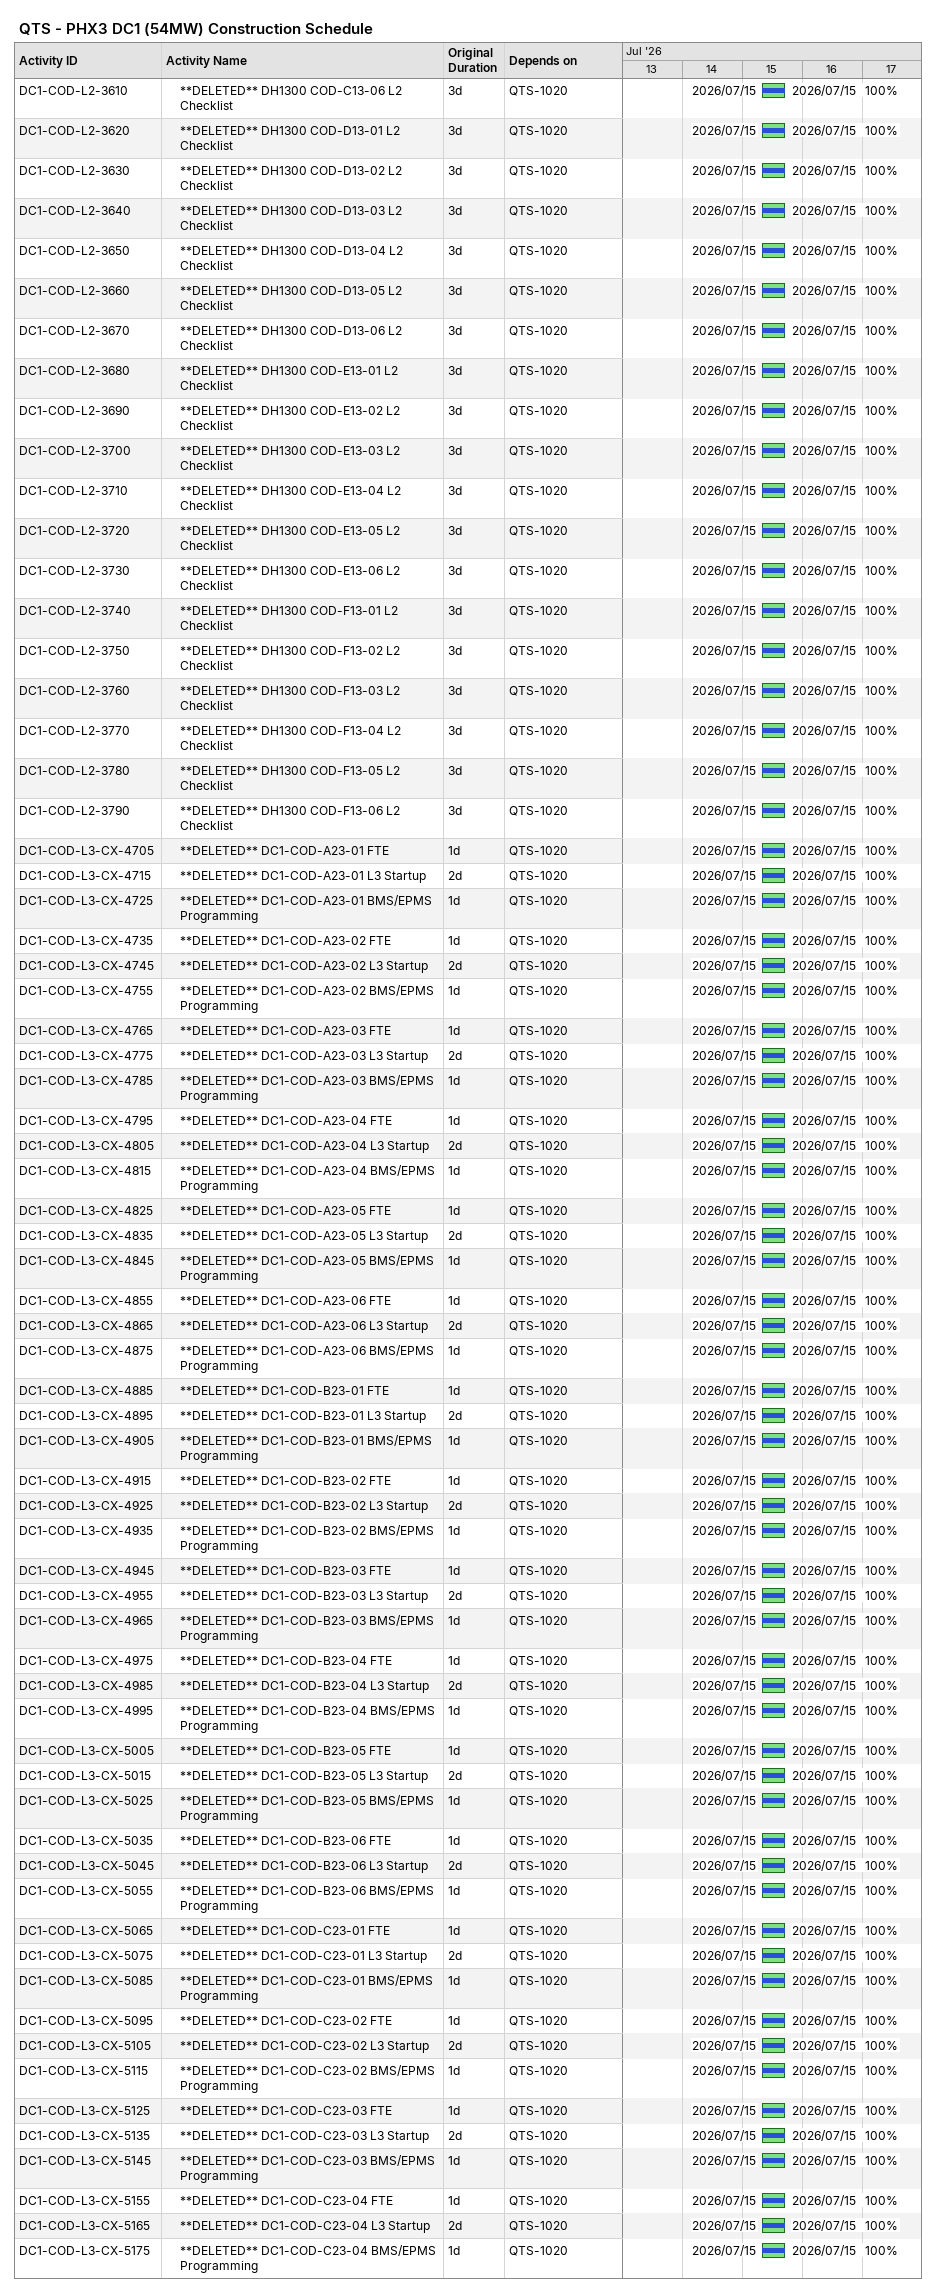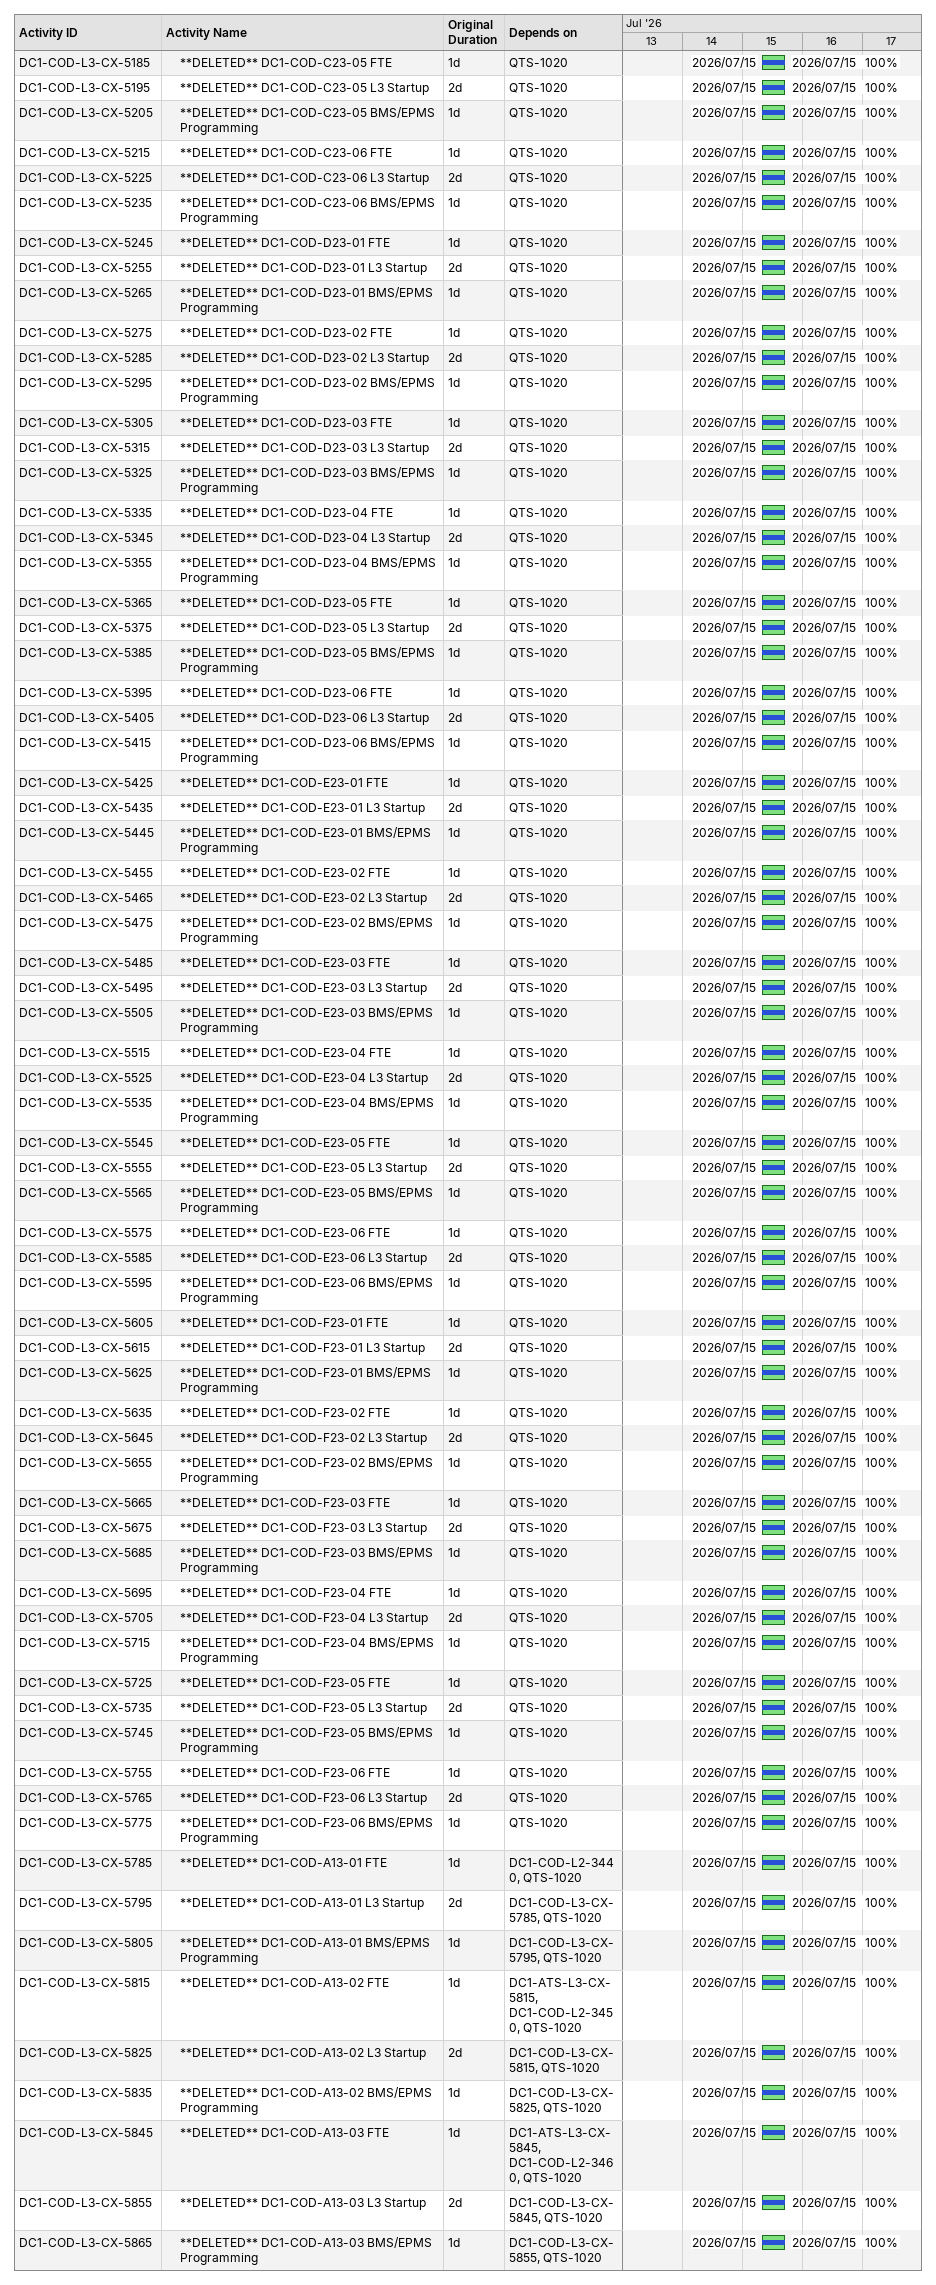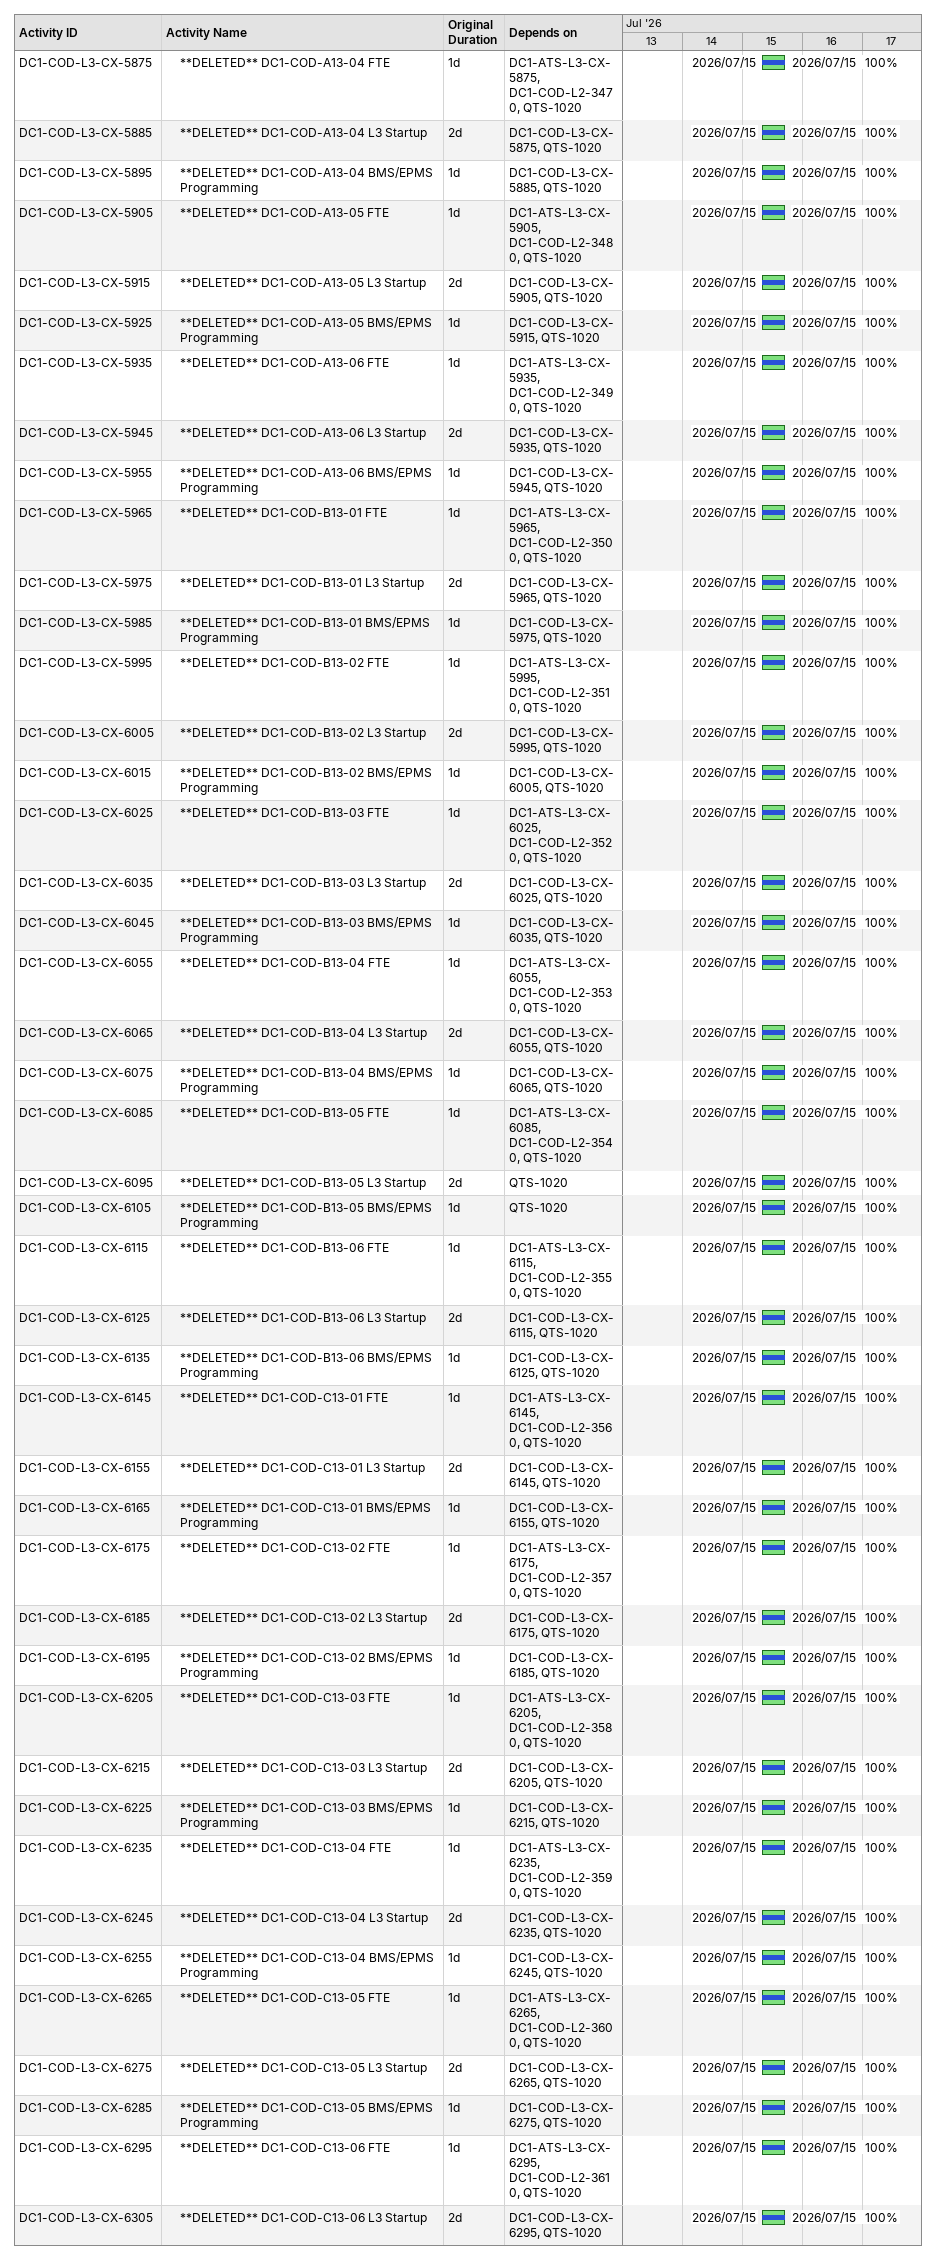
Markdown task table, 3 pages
QTS - PHX3 DC1 (54MW) Construction Schedule

| ID | Level | Task | Original duration | Start | Finish | Predecessors | % complete |
|---|---|---|---|---|---|---|---|
| DC1-COD-L2-3610 | 2 | **DELETED** DH1300 COD-C13-06 L2 Checklist | 3d | 2026-07-15 | 2026-07-15 | QTS-1020 | 100 |
| DC1-COD-L2-3620 | 2 | **DELETED** DH1300 COD-D13-01 L2 Checklist | 3d | 2026-07-15 | 2026-07-15 | QTS-1020 | 100 |
| DC1-COD-L2-3630 | 2 | **DELETED** DH1300 COD-D13-02 L2 Checklist | 3d | 2026-07-15 | 2026-07-15 | QTS-1020 | 100 |
| DC1-COD-L2-3640 | 2 | **DELETED** DH1300 COD-D13-03 L2 Checklist | 3d | 2026-07-15 | 2026-07-15 | QTS-1020 | 100 |
| DC1-COD-L2-3650 | 2 | **DELETED** DH1300 COD-D13-04 L2 Checklist | 3d | 2026-07-15 | 2026-07-15 | QTS-1020 | 100 |
| DC1-COD-L2-3660 | 2 | **DELETED** DH1300 COD-D13-05 L2 Checklist | 3d | 2026-07-15 | 2026-07-15 | QTS-1020 | 100 |
| DC1-COD-L2-3670 | 2 | **DELETED** DH1300 COD-D13-06 L2 Checklist | 3d | 2026-07-15 | 2026-07-15 | QTS-1020 | 100 |
| DC1-COD-L2-3680 | 2 | **DELETED** DH1300 COD-E13-01 L2 Checklist | 3d | 2026-07-15 | 2026-07-15 | QTS-1020 | 100 |
| DC1-COD-L2-3690 | 2 | **DELETED** DH1300 COD-E13-02 L2 Checklist | 3d | 2026-07-15 | 2026-07-15 | QTS-1020 | 100 |
| DC1-COD-L2-3700 | 2 | **DELETED** DH1300 COD-E13-03 L2 Checklist | 3d | 2026-07-15 | 2026-07-15 | QTS-1020 | 100 |
| DC1-COD-L2-3710 | 2 | **DELETED** DH1300 COD-E13-04 L2 Checklist | 3d | 2026-07-15 | 2026-07-15 | QTS-1020 | 100 |
| DC1-COD-L2-3720 | 2 | **DELETED** DH1300 COD-E13-05 L2 Checklist | 3d | 2026-07-15 | 2026-07-15 | QTS-1020 | 100 |
| DC1-COD-L2-3730 | 2 | **DELETED** DH1300 COD-E13-06 L2 Checklist | 3d | 2026-07-15 | 2026-07-15 | QTS-1020 | 100 |
| DC1-COD-L2-3740 | 2 | **DELETED** DH1300 COD-F13-01 L2 Checklist | 3d | 2026-07-15 | 2026-07-15 | QTS-1020 | 100 |
| DC1-COD-L2-3750 | 2 | **DELETED** DH1300 COD-F13-02 L2 Checklist | 3d | 2026-07-15 | 2026-07-15 | QTS-1020 | 100 |
| DC1-COD-L2-3760 | 2 | **DELETED** DH1300 COD-F13-03 L2 Checklist | 3d | 2026-07-15 | 2026-07-15 | QTS-1020 | 100 |
| DC1-COD-L2-3770 | 2 | **DELETED** DH1300 COD-F13-04 L2 Checklist | 3d | 2026-07-15 | 2026-07-15 | QTS-1020 | 100 |
| DC1-COD-L2-3780 | 2 | **DELETED** DH1300 COD-F13-05 L2 Checklist | 3d | 2026-07-15 | 2026-07-15 | QTS-1020 | 100 |
| DC1-COD-L2-3790 | 2 | **DELETED** DH1300 COD-F13-06 L2 Checklist | 3d | 2026-07-15 | 2026-07-15 | QTS-1020 | 100 |
| DC1-COD-L3-CX-4705 | 2 | **DELETED** DC1-COD-A23-01 FTE | 1d | 2026-07-15 | 2026-07-15 | QTS-1020 | 100 |
| DC1-COD-L3-CX-4715 | 2 | **DELETED** DC1-COD-A23-01 L3 Startup | 2d | 2026-07-15 | 2026-07-15 | QTS-1020 | 100 |
| DC1-COD-L3-CX-4725 | 2 | **DELETED** DC1-COD-A23-01 BMS/EPMS Programming | 1d | 2026-07-15 | 2026-07-15 | QTS-1020 | 100 |
| DC1-COD-L3-CX-4735 | 2 | **DELETED** DC1-COD-A23-02 FTE | 1d | 2026-07-15 | 2026-07-15 | QTS-1020 | 100 |
| DC1-COD-L3-CX-4745 | 2 | **DELETED** DC1-COD-A23-02 L3 Startup | 2d | 2026-07-15 | 2026-07-15 | QTS-1020 | 100 |
| DC1-COD-L3-CX-4755 | 2 | **DELETED** DC1-COD-A23-02 BMS/EPMS Programming | 1d | 2026-07-15 | 2026-07-15 | QTS-1020 | 100 |
| DC1-COD-L3-CX-4765 | 2 | **DELETED** DC1-COD-A23-03 FTE | 1d | 2026-07-15 | 2026-07-15 | QTS-1020 | 100 |
| DC1-COD-L3-CX-4775 | 2 | **DELETED** DC1-COD-A23-03 L3 Startup | 2d | 2026-07-15 | 2026-07-15 | QTS-1020 | 100 |
| DC1-COD-L3-CX-4785 | 2 | **DELETED** DC1-COD-A23-03 BMS/EPMS Programming | 1d | 2026-07-15 | 2026-07-15 | QTS-1020 | 100 |
| DC1-COD-L3-CX-4795 | 2 | **DELETED** DC1-COD-A23-04 FTE | 1d | 2026-07-15 | 2026-07-15 | QTS-1020 | 100 |
| DC1-COD-L3-CX-4805 | 2 | **DELETED** DC1-COD-A23-04 L3 Startup | 2d | 2026-07-15 | 2026-07-15 | QTS-1020 | 100 |
| DC1-COD-L3-CX-4815 | 2 | **DELETED** DC1-COD-A23-04 BMS/EPMS Programming | 1d | 2026-07-15 | 2026-07-15 | QTS-1020 | 100 |
| DC1-COD-L3-CX-4825 | 2 | **DELETED** DC1-COD-A23-05 FTE | 1d | 2026-07-15 | 2026-07-15 | QTS-1020 | 100 |
| DC1-COD-L3-CX-4835 | 2 | **DELETED** DC1-COD-A23-05 L3 Startup | 2d | 2026-07-15 | 2026-07-15 | QTS-1020 | 100 |
| DC1-COD-L3-CX-4845 | 2 | **DELETED** DC1-COD-A23-05 BMS/EPMS Programming | 1d | 2026-07-15 | 2026-07-15 | QTS-1020 | 100 |
| DC1-COD-L3-CX-4855 | 2 | **DELETED** DC1-COD-A23-06 FTE | 1d | 2026-07-15 | 2026-07-15 | QTS-1020 | 100 |
| DC1-COD-L3-CX-4865 | 2 | **DELETED** DC1-COD-A23-06 L3 Startup | 2d | 2026-07-15 | 2026-07-15 | QTS-1020 | 100 |
| DC1-COD-L3-CX-4875 | 2 | **DELETED** DC1-COD-A23-06 BMS/EPMS Programming | 1d | 2026-07-15 | 2026-07-15 | QTS-1020 | 100 |
| DC1-COD-L3-CX-4885 | 2 | **DELETED** DC1-COD-B23-01 FTE | 1d | 2026-07-15 | 2026-07-15 | QTS-1020 | 100 |
| DC1-COD-L3-CX-4895 | 2 | **DELETED** DC1-COD-B23-01 L3 Startup | 2d | 2026-07-15 | 2026-07-15 | QTS-1020 | 100 |
| DC1-COD-L3-CX-4905 | 2 | **DELETED** DC1-COD-B23-01 BMS/EPMS Programming | 1d | 2026-07-15 | 2026-07-15 | QTS-1020 | 100 |
| DC1-COD-L3-CX-4915 | 2 | **DELETED** DC1-COD-B23-02 FTE | 1d | 2026-07-15 | 2026-07-15 | QTS-1020 | 100 |
| DC1-COD-L3-CX-4925 | 2 | **DELETED** DC1-COD-B23-02 L3 Startup | 2d | 2026-07-15 | 2026-07-15 | QTS-1020 | 100 |
| DC1-COD-L3-CX-4935 | 2 | **DELETED** DC1-COD-B23-02 BMS/EPMS Programming | 1d | 2026-07-15 | 2026-07-15 | QTS-1020 | 100 |
| DC1-COD-L3-CX-4945 | 2 | **DELETED** DC1-COD-B23-03 FTE | 1d | 2026-07-15 | 2026-07-15 | QTS-1020 | 100 |
| DC1-COD-L3-CX-4955 | 2 | **DELETED** DC1-COD-B23-03 L3 Startup | 2d | 2026-07-15 | 2026-07-15 | QTS-1020 | 100 |
| DC1-COD-L3-CX-4965 | 2 | **DELETED** DC1-COD-B23-03 BMS/EPMS Programming | 1d | 2026-07-15 | 2026-07-15 | QTS-1020 | 100 |
| DC1-COD-L3-CX-4975 | 2 | **DELETED** DC1-COD-B23-04 FTE | 1d | 2026-07-15 | 2026-07-15 | QTS-1020 | 100 |
| DC1-COD-L3-CX-4985 | 2 | **DELETED** DC1-COD-B23-04 L3 Startup | 2d | 2026-07-15 | 2026-07-15 | QTS-1020 | 100 |
| DC1-COD-L3-CX-4995 | 2 | **DELETED** DC1-COD-B23-04 BMS/EPMS Programming | 1d | 2026-07-15 | 2026-07-15 | QTS-1020 | 100 |
| DC1-COD-L3-CX-5005 | 2 | **DELETED** DC1-COD-B23-05 FTE | 1d | 2026-07-15 | 2026-07-15 | QTS-1020 | 100 |
| DC1-COD-L3-CX-5015 | 2 | **DELETED** DC1-COD-B23-05 L3 Startup | 2d | 2026-07-15 | 2026-07-15 | QTS-1020 | 100 |
| DC1-COD-L3-CX-5025 | 2 | **DELETED** DC1-COD-B23-05 BMS/EPMS Programming | 1d | 2026-07-15 | 2026-07-15 | QTS-1020 | 100 |
| DC1-COD-L3-CX-5035 | 2 | **DELETED** DC1-COD-B23-06 FTE | 1d | 2026-07-15 | 2026-07-15 | QTS-1020 | 100 |
| DC1-COD-L3-CX-5045 | 2 | **DELETED** DC1-COD-B23-06 L3 Startup | 2d | 2026-07-15 | 2026-07-15 | QTS-1020 | 100 |
| DC1-COD-L3-CX-5055 | 2 | **DELETED** DC1-COD-B23-06 BMS/EPMS Programming | 1d | 2026-07-15 | 2026-07-15 | QTS-1020 | 100 |
| DC1-COD-L3-CX-5065 | 2 | **DELETED** DC1-COD-C23-01 FTE | 1d | 2026-07-15 | 2026-07-15 | QTS-1020 | 100 |
| DC1-COD-L3-CX-5075 | 2 | **DELETED** DC1-COD-C23-01 L3 Startup | 2d | 2026-07-15 | 2026-07-15 | QTS-1020 | 100 |
| DC1-COD-L3-CX-5085 | 2 | **DELETED** DC1-COD-C23-01 BMS/EPMS Programming | 1d | 2026-07-15 | 2026-07-15 | QTS-1020 | 100 |
| DC1-COD-L3-CX-5095 | 2 | **DELETED** DC1-COD-C23-02 FTE | 1d | 2026-07-15 | 2026-07-15 | QTS-1020 | 100 |
| DC1-COD-L3-CX-5105 | 2 | **DELETED** DC1-COD-C23-02 L3 Startup | 2d | 2026-07-15 | 2026-07-15 | QTS-1020 | 100 |
| DC1-COD-L3-CX-5115 | 2 | **DELETED** DC1-COD-C23-02 BMS/EPMS Programming | 1d | 2026-07-15 | 2026-07-15 | QTS-1020 | 100 |
| DC1-COD-L3-CX-5125 | 2 | **DELETED** DC1-COD-C23-03 FTE | 1d | 2026-07-15 | 2026-07-15 | QTS-1020 | 100 |
| DC1-COD-L3-CX-5135 | 2 | **DELETED** DC1-COD-C23-03 L3 Startup | 2d | 2026-07-15 | 2026-07-15 | QTS-1020 | 100 |
| DC1-COD-L3-CX-5145 | 2 | **DELETED** DC1-COD-C23-03 BMS/EPMS Programming | 1d | 2026-07-15 | 2026-07-15 | QTS-1020 | 100 |
| DC1-COD-L3-CX-5155 | 2 | **DELETED** DC1-COD-C23-04 FTE | 1d | 2026-07-15 | 2026-07-15 | QTS-1020 | 100 |
| DC1-COD-L3-CX-5165 | 2 | **DELETED** DC1-COD-C23-04 L3 Startup | 2d | 2026-07-15 | 2026-07-15 | QTS-1020 | 100 |
| DC1-COD-L3-CX-5175 | 2 | **DELETED** DC1-COD-C23-04 BMS/EPMS Programming | 1d | 2026-07-15 | 2026-07-15 | QTS-1020 | 100 |
| DC1-COD-L3-CX-5185 | 2 | **DELETED** DC1-COD-C23-05 FTE | 1d | 2026-07-15 | 2026-07-15 | QTS-1020 | 100 |
| DC1-COD-L3-CX-5195 | 2 | **DELETED** DC1-COD-C23-05 L3 Startup | 2d | 2026-07-15 | 2026-07-15 | QTS-1020 | 100 |
| DC1-COD-L3-CX-5205 | 2 | **DELETED** DC1-COD-C23-05 BMS/EPMS Programming | 1d | 2026-07-15 | 2026-07-15 | QTS-1020 | 100 |
| DC1-COD-L3-CX-5215 | 2 | **DELETED** DC1-COD-C23-06 FTE | 1d | 2026-07-15 | 2026-07-15 | QTS-1020 | 100 |
| DC1-COD-L3-CX-5225 | 2 | **DELETED** DC1-COD-C23-06 L3 Startup | 2d | 2026-07-15 | 2026-07-15 | QTS-1020 | 100 |
| DC1-COD-L3-CX-5235 | 2 | **DELETED** DC1-COD-C23-06 BMS/EPMS Programming | 1d | 2026-07-15 | 2026-07-15 | QTS-1020 | 100 |
| DC1-COD-L3-CX-5245 | 2 | **DELETED** DC1-COD-D23-01 FTE | 1d | 2026-07-15 | 2026-07-15 | QTS-1020 | 100 |
| DC1-COD-L3-CX-5255 | 2 | **DELETED** DC1-COD-D23-01 L3 Startup | 2d | 2026-07-15 | 2026-07-15 | QTS-1020 | 100 |
| DC1-COD-L3-CX-5265 | 2 | **DELETED** DC1-COD-D23-01 BMS/EPMS Programming | 1d | 2026-07-15 | 2026-07-15 | QTS-1020 | 100 |
| DC1-COD-L3-CX-5275 | 2 | **DELETED** DC1-COD-D23-02 FTE | 1d | 2026-07-15 | 2026-07-15 | QTS-1020 | 100 |
| DC1-COD-L3-CX-5285 | 2 | **DELETED** DC1-COD-D23-02 L3 Startup | 2d | 2026-07-15 | 2026-07-15 | QTS-1020 | 100 |
| DC1-COD-L3-CX-5295 | 2 | **DELETED** DC1-COD-D23-02 BMS/EPMS Programming | 1d | 2026-07-15 | 2026-07-15 | QTS-1020 | 100 |
| DC1-COD-L3-CX-5305 | 2 | **DELETED** DC1-COD-D23-03 FTE | 1d | 2026-07-15 | 2026-07-15 | QTS-1020 | 100 |
| DC1-COD-L3-CX-5315 | 2 | **DELETED** DC1-COD-D23-03 L3 Startup | 2d | 2026-07-15 | 2026-07-15 | QTS-1020 | 100 |
| DC1-COD-L3-CX-5325 | 2 | **DELETED** DC1-COD-D23-03 BMS/EPMS Programming | 1d | 2026-07-15 | 2026-07-15 | QTS-1020 | 100 |
| DC1-COD-L3-CX-5335 | 2 | **DELETED** DC1-COD-D23-04 FTE | 1d | 2026-07-15 | 2026-07-15 | QTS-1020 | 100 |
| DC1-COD-L3-CX-5345 | 2 | **DELETED** DC1-COD-D23-04 L3 Startup | 2d | 2026-07-15 | 2026-07-15 | QTS-1020 | 100 |
| DC1-COD-L3-CX-5355 | 2 | **DELETED** DC1-COD-D23-04 BMS/EPMS Programming | 1d | 2026-07-15 | 2026-07-15 | QTS-1020 | 100 |
| DC1-COD-L3-CX-5365 | 2 | **DELETED** DC1-COD-D23-05 FTE | 1d | 2026-07-15 | 2026-07-15 | QTS-1020 | 100 |
| DC1-COD-L3-CX-5375 | 2 | **DELETED** DC1-COD-D23-05 L3 Startup | 2d | 2026-07-15 | 2026-07-15 | QTS-1020 | 100 |
| DC1-COD-L3-CX-5385 | 2 | **DELETED** DC1-COD-D23-05 BMS/EPMS Programming | 1d | 2026-07-15 | 2026-07-15 | QTS-1020 | 100 |
| DC1-COD-L3-CX-5395 | 2 | **DELETED** DC1-COD-D23-06 FTE | 1d | 2026-07-15 | 2026-07-15 | QTS-1020 | 100 |
| DC1-COD-L3-CX-5405 | 2 | **DELETED** DC1-COD-D23-06 L3 Startup | 2d | 2026-07-15 | 2026-07-15 | QTS-1020 | 100 |
| DC1-COD-L3-CX-5415 | 2 | **DELETED** DC1-COD-D23-06 BMS/EPMS Programming | 1d | 2026-07-15 | 2026-07-15 | QTS-1020 | 100 |
| DC1-COD-L3-CX-5425 | 2 | **DELETED** DC1-COD-E23-01 FTE | 1d | 2026-07-15 | 2026-07-15 | QTS-1020 | 100 |
| DC1-COD-L3-CX-5435 | 2 | **DELETED** DC1-COD-E23-01 L3 Startup | 2d | 2026-07-15 | 2026-07-15 | QTS-1020 | 100 |
| DC1-COD-L3-CX-5445 | 2 | **DELETED** DC1-COD-E23-01 BMS/EPMS Programming | 1d | 2026-07-15 | 2026-07-15 | QTS-1020 | 100 |
| DC1-COD-L3-CX-5455 | 2 | **DELETED** DC1-COD-E23-02 FTE | 1d | 2026-07-15 | 2026-07-15 | QTS-1020 | 100 |
| DC1-COD-L3-CX-5465 | 2 | **DELETED** DC1-COD-E23-02 L3 Startup | 2d | 2026-07-15 | 2026-07-15 | QTS-1020 | 100 |
| DC1-COD-L3-CX-5475 | 2 | **DELETED** DC1-COD-E23-02 BMS/EPMS Programming | 1d | 2026-07-15 | 2026-07-15 | QTS-1020 | 100 |
| DC1-COD-L3-CX-5485 | 2 | **DELETED** DC1-COD-E23-03 FTE | 1d | 2026-07-15 | 2026-07-15 | QTS-1020 | 100 |
| DC1-COD-L3-CX-5495 | 2 | **DELETED** DC1-COD-E23-03 L3 Startup | 2d | 2026-07-15 | 2026-07-15 | QTS-1020 | 100 |
| DC1-COD-L3-CX-5505 | 2 | **DELETED** DC1-COD-E23-03 BMS/EPMS Programming | 1d | 2026-07-15 | 2026-07-15 | QTS-1020 | 100 |
| DC1-COD-L3-CX-5515 | 2 | **DELETED** DC1-COD-E23-04 FTE | 1d | 2026-07-15 | 2026-07-15 | QTS-1020 | 100 |
| DC1-COD-L3-CX-5525 | 2 | **DELETED** DC1-COD-E23-04 L3 Startup | 2d | 2026-07-15 | 2026-07-15 | QTS-1020 | 100 |
| DC1-COD-L3-CX-5535 | 2 | **DELETED** DC1-COD-E23-04 BMS/EPMS Programming | 1d | 2026-07-15 | 2026-07-15 | QTS-1020 | 100 |
| DC1-COD-L3-CX-5545 | 2 | **DELETED** DC1-COD-E23-05 FTE | 1d | 2026-07-15 | 2026-07-15 | QTS-1020 | 100 |
| DC1-COD-L3-CX-5555 | 2 | **DELETED** DC1-COD-E23-05 L3 Startup | 2d | 2026-07-15 | 2026-07-15 | QTS-1020 | 100 |
| DC1-COD-L3-CX-5565 | 2 | **DELETED** DC1-COD-E23-05 BMS/EPMS Programming | 1d | 2026-07-15 | 2026-07-15 | QTS-1020 | 100 |
| DC1-COD-L3-CX-5575 | 2 | **DELETED** DC1-COD-E23-06 FTE | 1d | 2026-07-15 | 2026-07-15 | QTS-1020 | 100 |
| DC1-COD-L3-CX-5585 | 2 | **DELETED** DC1-COD-E23-06 L3 Startup | 2d | 2026-07-15 | 2026-07-15 | QTS-1020 | 100 |
| DC1-COD-L3-CX-5595 | 2 | **DELETED** DC1-COD-E23-06 BMS/EPMS Programming | 1d | 2026-07-15 | 2026-07-15 | QTS-1020 | 100 |
| DC1-COD-L3-CX-5605 | 2 | **DELETED** DC1-COD-F23-01 FTE | 1d | 2026-07-15 | 2026-07-15 | QTS-1020 | 100 |
| DC1-COD-L3-CX-5615 | 2 | **DELETED** DC1-COD-F23-01 L3 Startup | 2d | 2026-07-15 | 2026-07-15 | QTS-1020 | 100 |
| DC1-COD-L3-CX-5625 | 2 | **DELETED** DC1-COD-F23-01 BMS/EPMS Programming | 1d | 2026-07-15 | 2026-07-15 | QTS-1020 | 100 |
| DC1-COD-L3-CX-5635 | 2 | **DELETED** DC1-COD-F23-02 FTE | 1d | 2026-07-15 | 2026-07-15 | QTS-1020 | 100 |
| DC1-COD-L3-CX-5645 | 2 | **DELETED** DC1-COD-F23-02 L3 Startup | 2d | 2026-07-15 | 2026-07-15 | QTS-1020 | 100 |
| DC1-COD-L3-CX-5655 | 2 | **DELETED** DC1-COD-F23-02 BMS/EPMS Programming | 1d | 2026-07-15 | 2026-07-15 | QTS-1020 | 100 |
| DC1-COD-L3-CX-5665 | 2 | **DELETED** DC1-COD-F23-03 FTE | 1d | 2026-07-15 | 2026-07-15 | QTS-1020 | 100 |
| DC1-COD-L3-CX-5675 | 2 | **DELETED** DC1-COD-F23-03 L3 Startup | 2d | 2026-07-15 | 2026-07-15 | QTS-1020 | 100 |
| DC1-COD-L3-CX-5685 | 2 | **DELETED** DC1-COD-F23-03 BMS/EPMS Programming | 1d | 2026-07-15 | 2026-07-15 | QTS-1020 | 100 |
| DC1-COD-L3-CX-5695 | 2 | **DELETED** DC1-COD-F23-04 FTE | 1d | 2026-07-15 | 2026-07-15 | QTS-1020 | 100 |
| DC1-COD-L3-CX-5705 | 2 | **DELETED** DC1-COD-F23-04 L3 Startup | 2d | 2026-07-15 | 2026-07-15 | QTS-1020 | 100 |
| DC1-COD-L3-CX-5715 | 2 | **DELETED** DC1-COD-F23-04 BMS/EPMS Programming | 1d | 2026-07-15 | 2026-07-15 | QTS-1020 | 100 |
| DC1-COD-L3-CX-5725 | 2 | **DELETED** DC1-COD-F23-05 FTE | 1d | 2026-07-15 | 2026-07-15 | QTS-1020 | 100 |
| DC1-COD-L3-CX-5735 | 2 | **DELETED** DC1-COD-F23-05 L3 Startup | 2d | 2026-07-15 | 2026-07-15 | QTS-1020 | 100 |
| DC1-COD-L3-CX-5745 | 2 | **DELETED** DC1-COD-F23-05 BMS/EPMS Programming | 1d | 2026-07-15 | 2026-07-15 | QTS-1020 | 100 |
| DC1-COD-L3-CX-5755 | 2 | **DELETED** DC1-COD-F23-06 FTE | 1d | 2026-07-15 | 2026-07-15 | QTS-1020 | 100 |
| DC1-COD-L3-CX-5765 | 2 | **DELETED** DC1-COD-F23-06 L3 Startup | 2d | 2026-07-15 | 2026-07-15 | QTS-1020 | 100 |
| DC1-COD-L3-CX-5775 | 2 | **DELETED** DC1-COD-F23-06 BMS/EPMS Programming | 1d | 2026-07-15 | 2026-07-15 | QTS-1020 | 100 |
| DC1-COD-L3-CX-5785 | 2 | **DELETED** DC1-COD-A13-01 FTE | 1d | 2026-07-15 | 2026-07-15 | DC1-COD-L2-3440, QTS-1020 | 100 |
| DC1-COD-L3-CX-5795 | 2 | **DELETED** DC1-COD-A13-01 L3 Startup | 2d | 2026-07-15 | 2026-07-15 | DC1-COD-L3-CX-5785, QTS-1020 | 100 |
| DC1-COD-L3-CX-5805 | 2 | **DELETED** DC1-COD-A13-01 BMS/EPMS Programming | 1d | 2026-07-15 | 2026-07-15 | DC1-COD-L3-CX-5795, QTS-1020 | 100 |
| DC1-COD-L3-CX-5815 | 2 | **DELETED** DC1-COD-A13-02 FTE | 1d | 2026-07-15 | 2026-07-15 | DC1-ATS-L3-CX-5815, DC1-COD-L2-3450, QTS-1020 | 100 |
| DC1-COD-L3-CX-5825 | 2 | **DELETED** DC1-COD-A13-02 L3 Startup | 2d | 2026-07-15 | 2026-07-15 | DC1-COD-L3-CX-5815, QTS-1020 | 100 |
| DC1-COD-L3-CX-5835 | 2 | **DELETED** DC1-COD-A13-02 BMS/EPMS Programming | 1d | 2026-07-15 | 2026-07-15 | DC1-COD-L3-CX-5825, QTS-1020 | 100 |
| DC1-COD-L3-CX-5845 | 2 | **DELETED** DC1-COD-A13-03 FTE | 1d | 2026-07-15 | 2026-07-15 | DC1-ATS-L3-CX-5845, DC1-COD-L2-3460, QTS-1020 | 100 |
| DC1-COD-L3-CX-5855 | 2 | **DELETED** DC1-COD-A13-03 L3 Startup | 2d | 2026-07-15 | 2026-07-15 | DC1-COD-L3-CX-5845, QTS-1020 | 100 |
| DC1-COD-L3-CX-5865 | 2 | **DELETED** DC1-COD-A13-03 BMS/EPMS Programming | 1d | 2026-07-15 | 2026-07-15 | DC1-COD-L3-CX-5855, QTS-1020 | 100 |
| DC1-COD-L3-CX-5875 | 2 | **DELETED** DC1-COD-A13-04 FTE | 1d | 2026-07-15 | 2026-07-15 | DC1-ATS-L3-CX-5875, DC1-COD-L2-3470, QTS-1020 | 100 |
| DC1-COD-L3-CX-5885 | 2 | **DELETED** DC1-COD-A13-04 L3 Startup | 2d | 2026-07-15 | 2026-07-15 | DC1-COD-L3-CX-5875, QTS-1020 | 100 |
| DC1-COD-L3-CX-5895 | 2 | **DELETED** DC1-COD-A13-04 BMS/EPMS Programming | 1d | 2026-07-15 | 2026-07-15 | DC1-COD-L3-CX-5885, QTS-1020 | 100 |
| DC1-COD-L3-CX-5905 | 2 | **DELETED** DC1-COD-A13-05 FTE | 1d | 2026-07-15 | 2026-07-15 | DC1-ATS-L3-CX-5905, DC1-COD-L2-3480, QTS-1020 | 100 |
| DC1-COD-L3-CX-5915 | 2 | **DELETED** DC1-COD-A13-05 L3 Startup | 2d | 2026-07-15 | 2026-07-15 | DC1-COD-L3-CX-5905, QTS-1020 | 100 |
| DC1-COD-L3-CX-5925 | 2 | **DELETED** DC1-COD-A13-05 BMS/EPMS Programming | 1d | 2026-07-15 | 2026-07-15 | DC1-COD-L3-CX-5915, QTS-1020 | 100 |
| DC1-COD-L3-CX-5935 | 2 | **DELETED** DC1-COD-A13-06 FTE | 1d | 2026-07-15 | 2026-07-15 | DC1-ATS-L3-CX-5935, DC1-COD-L2-3490, QTS-1020 | 100 |
| DC1-COD-L3-CX-5945 | 2 | **DELETED** DC1-COD-A13-06 L3 Startup | 2d | 2026-07-15 | 2026-07-15 | DC1-COD-L3-CX-5935, QTS-1020 | 100 |
| DC1-COD-L3-CX-5955 | 2 | **DELETED** DC1-COD-A13-06 BMS/EPMS Programming | 1d | 2026-07-15 | 2026-07-15 | DC1-COD-L3-CX-5945, QTS-1020 | 100 |
| DC1-COD-L3-CX-5965 | 2 | **DELETED** DC1-COD-B13-01 FTE | 1d | 2026-07-15 | 2026-07-15 | DC1-ATS-L3-CX-5965, DC1-COD-L2-3500, QTS-1020 | 100 |
| DC1-COD-L3-CX-5975 | 2 | **DELETED** DC1-COD-B13-01 L3 Startup | 2d | 2026-07-15 | 2026-07-15 | DC1-COD-L3-CX-5965, QTS-1020 | 100 |
| DC1-COD-L3-CX-5985 | 2 | **DELETED** DC1-COD-B13-01 BMS/EPMS Programming | 1d | 2026-07-15 | 2026-07-15 | DC1-COD-L3-CX-5975, QTS-1020 | 100 |
| DC1-COD-L3-CX-5995 | 2 | **DELETED** DC1-COD-B13-02 FTE | 1d | 2026-07-15 | 2026-07-15 | DC1-ATS-L3-CX-5995, DC1-COD-L2-3510, QTS-1020 | 100 |
| DC1-COD-L3-CX-6005 | 2 | **DELETED** DC1-COD-B13-02 L3 Startup | 2d | 2026-07-15 | 2026-07-15 | DC1-COD-L3-CX-5995, QTS-1020 | 100 |
| DC1-COD-L3-CX-6015 | 2 | **DELETED** DC1-COD-B13-02 BMS/EPMS Programming | 1d | 2026-07-15 | 2026-07-15 | DC1-COD-L3-CX-6005, QTS-1020 | 100 |
| DC1-COD-L3-CX-6025 | 2 | **DELETED** DC1-COD-B13-03 FTE | 1d | 2026-07-15 | 2026-07-15 | DC1-ATS-L3-CX-6025, DC1-COD-L2-3520, QTS-1020 | 100 |
| DC1-COD-L3-CX-6035 | 2 | **DELETED** DC1-COD-B13-03 L3 Startup | 2d | 2026-07-15 | 2026-07-15 | DC1-COD-L3-CX-6025, QTS-1020 | 100 |
| DC1-COD-L3-CX-6045 | 2 | **DELETED** DC1-COD-B13-03 BMS/EPMS Programming | 1d | 2026-07-15 | 2026-07-15 | DC1-COD-L3-CX-6035, QTS-1020 | 100 |
| DC1-COD-L3-CX-6055 | 2 | **DELETED** DC1-COD-B13-04 FTE | 1d | 2026-07-15 | 2026-07-15 | DC1-ATS-L3-CX-6055, DC1-COD-L2-3530, QTS-1020 | 100 |
| DC1-COD-L3-CX-6065 | 2 | **DELETED** DC1-COD-B13-04 L3 Startup | 2d | 2026-07-15 | 2026-07-15 | DC1-COD-L3-CX-6055, QTS-1020 | 100 |
| DC1-COD-L3-CX-6075 | 2 | **DELETED** DC1-COD-B13-04 BMS/EPMS Programming | 1d | 2026-07-15 | 2026-07-15 | DC1-COD-L3-CX-6065, QTS-1020 | 100 |
| DC1-COD-L3-CX-6085 | 2 | **DELETED** DC1-COD-B13-05 FTE | 1d | 2026-07-15 | 2026-07-15 | DC1-ATS-L3-CX-6085, DC1-COD-L2-3540, QTS-1020 | 100 |
| DC1-COD-L3-CX-6095 | 2 | **DELETED** DC1-COD-B13-05 L3 Startup | 2d | 2026-07-15 | 2026-07-15 | QTS-1020 | 100 |
| DC1-COD-L3-CX-6105 | 2 | **DELETED** DC1-COD-B13-05 BMS/EPMS Programming | 1d | 2026-07-15 | 2026-07-15 | QTS-1020 | 100 |
| DC1-COD-L3-CX-6115 | 2 | **DELETED** DC1-COD-B13-06 FTE | 1d | 2026-07-15 | 2026-07-15 | DC1-ATS-L3-CX-6115, DC1-COD-L2-3550, QTS-1020 | 100 |
| DC1-COD-L3-CX-6125 | 2 | **DELETED** DC1-COD-B13-06 L3 Startup | 2d | 2026-07-15 | 2026-07-15 | DC1-COD-L3-CX-6115, QTS-1020 | 100 |
| DC1-COD-L3-CX-6135 | 2 | **DELETED** DC1-COD-B13-06 BMS/EPMS Programming | 1d | 2026-07-15 | 2026-07-15 | DC1-COD-L3-CX-6125, QTS-1020 | 100 |
| DC1-COD-L3-CX-6145 | 2 | **DELETED** DC1-COD-C13-01 FTE | 1d | 2026-07-15 | 2026-07-15 | DC1-ATS-L3-CX-6145, DC1-COD-L2-3560, QTS-1020 | 100 |
| DC1-COD-L3-CX-6155 | 2 | **DELETED** DC1-COD-C13-01 L3 Startup | 2d | 2026-07-15 | 2026-07-15 | DC1-COD-L3-CX-6145, QTS-1020 | 100 |
| DC1-COD-L3-CX-6165 | 2 | **DELETED** DC1-COD-C13-01 BMS/EPMS Programming | 1d | 2026-07-15 | 2026-07-15 | DC1-COD-L3-CX-6155, QTS-1020 | 100 |
| DC1-COD-L3-CX-6175 | 2 | **DELETED** DC1-COD-C13-02 FTE | 1d | 2026-07-15 | 2026-07-15 | DC1-ATS-L3-CX-6175, DC1-COD-L2-3570, QTS-1020 | 100 |
| DC1-COD-L3-CX-6185 | 2 | **DELETED** DC1-COD-C13-02 L3 Startup | 2d | 2026-07-15 | 2026-07-15 | DC1-COD-L3-CX-6175, QTS-1020 | 100 |
| DC1-COD-L3-CX-6195 | 2 | **DELETED** DC1-COD-C13-02 BMS/EPMS Programming | 1d | 2026-07-15 | 2026-07-15 | DC1-COD-L3-CX-6185, QTS-1020 | 100 |
| DC1-COD-L3-CX-6205 | 2 | **DELETED** DC1-COD-C13-03 FTE | 1d | 2026-07-15 | 2026-07-15 | DC1-ATS-L3-CX-6205, DC1-COD-L2-3580, QTS-1020 | 100 |
| DC1-COD-L3-CX-6215 | 2 | **DELETED** DC1-COD-C13-03 L3 Startup | 2d | 2026-07-15 | 2026-07-15 | DC1-COD-L3-CX-6205, QTS-1020 | 100 |
| DC1-COD-L3-CX-6225 | 2 | **DELETED** DC1-COD-C13-03 BMS/EPMS Programming | 1d | 2026-07-15 | 2026-07-15 | DC1-COD-L3-CX-6215, QTS-1020 | 100 |
| DC1-COD-L3-CX-6235 | 2 | **DELETED** DC1-COD-C13-04 FTE | 1d | 2026-07-15 | 2026-07-15 | DC1-ATS-L3-CX-6235, DC1-COD-L2-3590, QTS-1020 | 100 |
| DC1-COD-L3-CX-6245 | 2 | **DELETED** DC1-COD-C13-04 L3 Startup | 2d | 2026-07-15 | 2026-07-15 | DC1-COD-L3-CX-6235, QTS-1020 | 100 |
| DC1-COD-L3-CX-6255 | 2 | **DELETED** DC1-COD-C13-04 BMS/EPMS Programming | 1d | 2026-07-15 | 2026-07-15 | DC1-COD-L3-CX-6245, QTS-1020 | 100 |
| DC1-COD-L3-CX-6265 | 2 | **DELETED** DC1-COD-C13-05 FTE | 1d | 2026-07-15 | 2026-07-15 | DC1-ATS-L3-CX-6265, DC1-COD-L2-3600, QTS-1020 | 100 |
| DC1-COD-L3-CX-6275 | 2 | **DELETED** DC1-COD-C13-05 L3 Startup | 2d | 2026-07-15 | 2026-07-15 | DC1-COD-L3-CX-6265, QTS-1020 | 100 |
| DC1-COD-L3-CX-6285 | 2 | **DELETED** DC1-COD-C13-05 BMS/EPMS Programming | 1d | 2026-07-15 | 2026-07-15 | DC1-COD-L3-CX-6275, QTS-1020 | 100 |
| DC1-COD-L3-CX-6295 | 2 | **DELETED** DC1-COD-C13-06 FTE | 1d | 2026-07-15 | 2026-07-15 | DC1-ATS-L3-CX-6295, DC1-COD-L2-3610, QTS-1020 | 100 |
| DC1-COD-L3-CX-6305 | 2 | **DELETED** DC1-COD-C13-06 L3 Startup | 2d | 2026-07-15 | 2026-07-15 | DC1-COD-L3-CX-6295, QTS-1020 | 100 |
